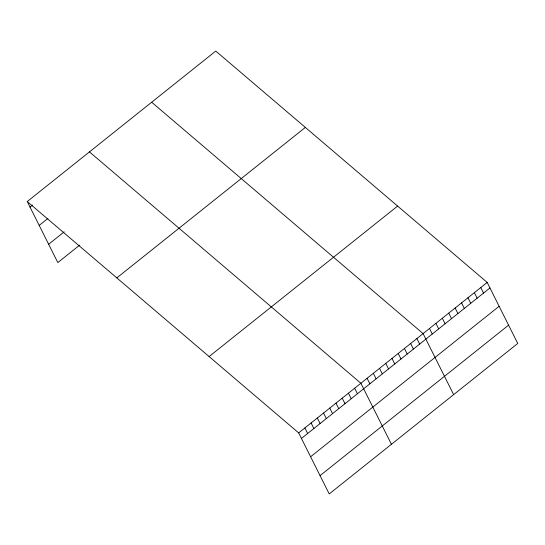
<?xml version="1.0" encoding="UTF-8"?>
<svg xmlns="http://www.w3.org/2000/svg" width="545" height="545" viewBox="0 0 545 545"><rect width="100%" height="100%" fill="white"/><g stroke="black" fill="none" stroke-linecap="round" stroke-linejoin="round"><path stroke-width="0.82" d="M27.25 201.548L215.772 51.066L487.189 282.426L517.75 343.452L329.228 493.933L298.667 432.907L27.25 201.548L57.811 262.574L79.584 245.196M30.023 207.086L32.516 205.097M39.192 225.398L47.905 218.443M48.641 244.262L64.194 231.85M116.821 277.896L305.343 127.414M209.103 356.559L397.618 206.078M298.667 432.907L487.189 282.426M301.44 438.453L489.962 287.964M310.609 456.758L499.131 306.276M320.058 475.628L508.58 325.147M151.673 102.228L423.09 333.588L453.651 394.621M89.462 151.885L360.879 383.251L391.439 444.277M480.779 287.542L483.551 293.087M474.368 292.658L477.147 298.204M467.957 297.774L470.737 303.32M461.554 302.891L464.326 308.436M455.143 308.007L457.916 313.552M448.733 313.123L451.505 318.668M442.322 318.239L445.095 323.784M435.911 323.355L438.684 328.901M429.501 328.472L432.274 334.017M416.87 338.554L419.643 344.099M410.651 343.52L413.423 349.066M404.431 348.487L407.204 354.032M398.204 353.453L400.984 358.998M391.984 358.419L394.764 363.958M385.765 363.386L388.537 368.924M379.545 368.352L382.318 373.89M373.325 373.318L376.098 378.857M367.098 378.284L369.878 383.823M354.659 388.217L357.431 393.756M348.439 393.183L351.212 398.722M342.219 398.15L344.992 403.688M335.993 403.116L338.772 408.655M329.773 408.082L332.545 413.621M323.553 413.042L326.326 418.587M317.333 418.008L320.106 423.554M311.113 422.975L313.886 428.52M304.887 427.941L307.666 433.486"/></g></svg>
